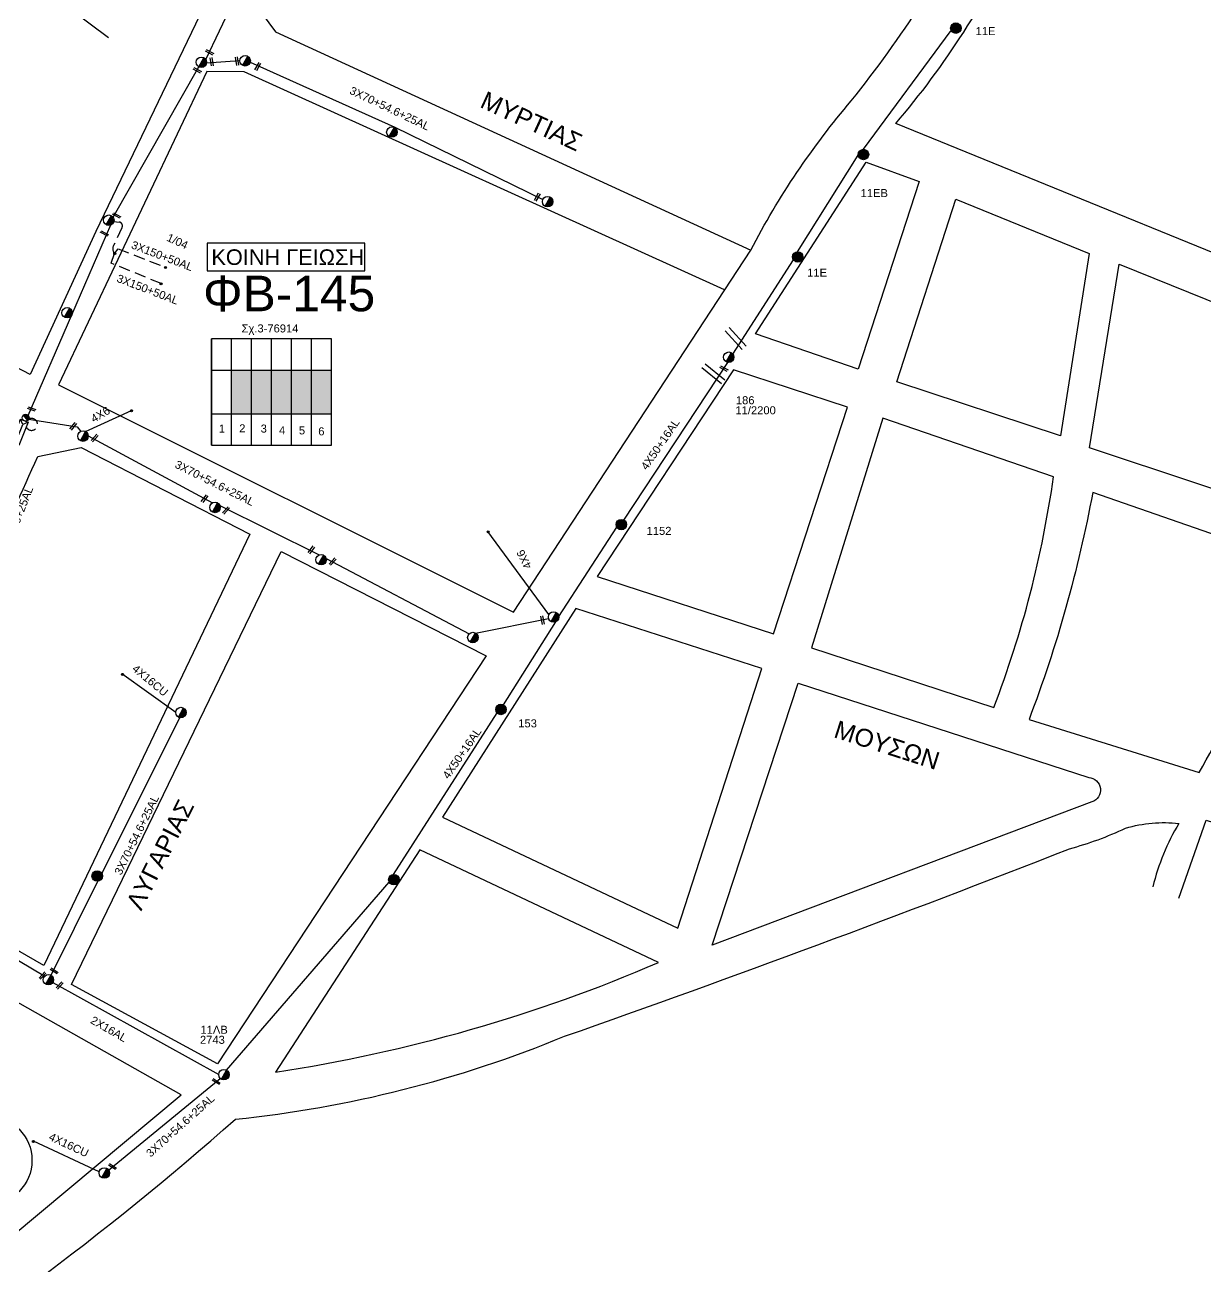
# Model space of a CAD drawing. Header units: millimetres. Extents: x 1451 to 4015, y 754 to 2365.
# Drawn here: x 2035.5 to 2301, y 1040.9 to 1320.1 of the extents above; entities that cross this region are included whole.
import ezdxf
from ezdxf.enums import TextEntityAlignment as Align

# ---------------------------------------------------------------- set-up
doc = ezdxf.new("R2010")
doc.units = ezdxf.units.MM
doc.linetypes.add('DASHED', pattern=[19.05, 12.7, -6.35])
for name, color, linetype in [('Ασφαλειοκιβώτια Χ.Τ 6 αναχωρήσεων', 7, 'Continuous'), ('Γυμνά εναέρια ΧΤ (1Φ)   2x16AL', 7, 'Continuous'), ('Γυμνά εναέρια ΧΤ (3Φ)   4x16CU', 7, 'Continuous'), ('Γυμνά εναέρια ΧΤ και ΦΟΠ (3Φ)   4x50+16AL', 7, 'Continuous'), ('Επιγραφές - Σχήματα', 7, 'Continuous'), ('Καλώδια ΧΤ   3x150+50AL', 7, 'DASHED'), ('Μηχανική τομή', 7, 'Continuous'), ('Στύλος Ξύλινος', 7, 'Continuous'), ('Στύλος Ξύλινος @ 1', 7, 'Continuous'), ('Στύλος ΦΜ', 7, 'Continuous'), ('Στύλος ΦΜ @ 1', 7, 'Continuous'), ('Συνδέσεις', 7, 'Continuous'), ('Συνεστραμμένα ΧΤ   3x70+54.6+25AL', 7, 'SYN_LINE'), ('Τομή', 7, 'Continuous'), ('Υποσταθμός εναέριος 2 στύλων', 7, 'Continuous'), ('Υποσταθμός πόλεως', 7, 'Continuous'), ('Υπόβαθρο ΔΕΗ', 7, 'Continuous'), ('Υπόγεια καλώδια Παροχών ΧΤ   4x6', 7, 'DASHED')]:
    doc.layers.add(name, color=color, linetype=linetype)
doc.styles.get("Standard").update_dxf_attribs({"font": 'ARIAL.TTF'})
doc.linetypes.add('SYN_LINE', pattern='A,0.5,-0.0001,["/\\/\\/\\/",Standard,S=0.1,R=0,X=0,Y=-0.05],-0.25', length=0.7501)

# ---------------------------------------------------------------- blocks, each defined once
blk = doc.blocks.new('ΥΠΑΡΧΩΝ ΤΣΙΜΕΝΤΕΝΙΟΣ ΣΤΥΛΟΣ')
at = {"layer": 'Στύλος ΦΜ'}
blk.add_hatch(color=7, dxfattribs=at).paths.add_polyline_path([(-1.29, -2.28, 0.574793), (2.62, 0, 0.268822), (1.3, 2.27)])
at = {"layer": 'Στύλος ΦΜ', "color": 7}
blk.add_line((-1.29, -2.28), (1.3, 2.27), dxfattribs=at)
blk.add_circle((0, 0), 2.62, dxfattribs=at)
at = {"layer": 'Στύλος ΦΜ', "flags": 4}
for tag, p in [('ΤΥΠΟΣ', (-4.91, 3.03)), ('ΑΡΙΘΜΟΣ', (-4.68, 8.05))]:
    blk.add_attdef(tag, p, '', height=4, dxfattribs=at)
blk = doc.blocks.new('ΥΠΑΡΧΩΝ ΞΥΛΙΝΟΣ ΣΤΥΛΟΣ')
at = {"layer": 'Στύλος Ξύλινος'}
h = blk.add_hatch(color=256, dxfattribs=at)
h.paths.add_polyline_path([(-2.62, 0, 0.270008), (-1.29, -2.28), (1.3, 2.27, 0.576266)])
h.paths.add_polyline_path([(-1.29, -2.28, 0.574793), (2.62, 0, 0.268822), (1.3, 2.27)])
blk.add_line((-1.29, -2.28), (1.3, 2.27), dxfattribs=at)
blk.add_circle((0, 0), 2.62, dxfattribs=at)
at = {"layer": 'Στύλος Ξύλινος', "flags": 4}
for tag, p in [('ΑΡΙΘΜΟΣ', (-4.91, 8.6)), ('ΤΥΠΟΣ', (-4.85, 3.39))]:
    blk.add_attdef(tag, p, '', height=4, dxfattribs=at)
blk = doc.blocks.new('ΥΠΟΣΤΑΘΜΟΣ ΕΝΑΕΡΙΟΣ ΕΠΙ 2 ΣΤΥΛΩΝ')
at = {"layer": 'Υποσταθμός εναέριος 2 στύλων', "linetype": 'Continuous'}
for points in [[(-11.97, -2.11, 0.574793), (-8.45, -0.07, 0.268822), (-9.64, 1.98)], [(9.68, -2.15, 0.574793), (13.19, -0.1, 0.268822), (12.01, 1.95)]]:
    blk.add_hatch(color=256, dxfattribs=at).paths.add_polyline_path(points)
for p, q in [((-11.97, -2.11), (-9.64, 1.98)), ((9.68, -2.15), (12.01, 1.95))]:
    blk.add_line(p, q, dxfattribs=at)
for centre in [(-10.81, -0.07), (10.84, -0.1)]:
    blk.add_circle(centre, 2.36, dxfattribs=at)
at = {"layer": 'Υποσταθμός πόλεως', "linetype": 'Continuous', "ltscale": 40}
blk.add_lwpolyline([(-8.57, 2.82), (8.57, 2.82), (8.57, -2.82), (-8.57, -2.82)], close=True, dxfattribs=at)
for points in [[(-5.75, 0), (-8.57, 2.82)], [(-8.57, -2.82), (-5.75, 0)], [(-5.75, 0), (5.75, 0)], [(5.75, 0), (8.57, 2.82)], [(8.57, -2.82), (5.75, 0)]]:
    blk.add_lwpolyline(points, dxfattribs=at)
at = {"layer": 'Υποσταθμός εναέριος 2 στύλων', "ltscale": 40, "flags": 1}
for tag, p in [('ΜΕΤΑΣΧΗΜΑΤΙΣΜΟΣ', (14.09, 2.51)), ('ΙΣΧΥΣ', (14.07, -0.28)), ('ΑΡΙΘΜΟΣ', (14.19, -3))]:
    blk.add_attdef(tag, p, '', height=1.8, dxfattribs=at)
blk = doc.blocks.new('ΑΣΦΑΛΕΙΟΚΙΒΩΤΙΟ ΥΠΟΣΤΑΘΜΟΥ 6 ΑΝΑΧΩΡΗΣΕΩΝ')
at = {"layer": 'Ασφαλειοκιβώτια Χ.Τ 6 αναχωρήσεων', "ltscale": 40}
for p, q in [((-23.91, 27), (23.91, 27)), ((-9.83, 27), (-9.83, -27)), ((9.83, 27), (9.83, -27)), ((-23.91, 18), (23.91, 18)), ((-23.91, 9), (23.91, 9)), ((-23.91, 0), (23.91, 0)), ((-23.91, -9), (23.91, -9)), ((-23.91, -18), (23.91, -18))]:
    blk.add_line(p, q, dxfattribs=at)
at = {"layer": 'Ασφαλειοκιβώτια Χ.Τ 6 αναχωρήσεων'}
blk.add_lwpolyline([(-23.91, -27), (23.91, -27), (23.91, 27), (-23.91, 27)], close=True, dxfattribs=at)
for s, p in [('1', (-18.27, 23.75)), ('2', (-18.13, 14.58)), ('3', (-18.25, 4.93)), ('4', (-19.02, -3.33)), ('5', (-19.08, -12.27)), ('6', (-19.5, -20.99))]:
    blk.add_text(s, height=3.6, rotation=270, dxfattribs=at).set_placement(p)
at = {"layer": 'Ασφαλειοκιβώτια Χ.Τ 6 αναχωρήσεων', "ltscale": 40}
for tag, height, p in [('ΟΝΟΜΑ', 5, (-0.27, 31.68)), ('ΚΕΙΜΕΝΟ 1', 2, (16.95, 22.41)), ('ΚΕΙΜΕΝΟ 2', 2, (16.95, 13.71)), ('ΚΕΙΜΕΝΟ 3', 2, (16.95, 4.31)), ('ΚΕΙΜΕΝΟ 4', 2, (16.95, -4.67)), ('ΚΕΙΜΕΝΟ 5', 2, (16.95, -13.51)), ('ΚΕΙΜΕΝΟ 6', 2, (16.95, -22.43)), ('ΣΧ', 2, (-0.21, -29.21))]:
    blk.add_attdef(tag, text='', height=height, dxfattribs=at).set_placement(p, align=Align.MIDDLE_CENTER)
blk = doc.blocks.new('ΤΟΜΗ')
at = {"layer": 'Τομή', "ltscale": 40}
for p, q in [((-5.68, 0), (5.68, 0)), ((5.68, -2.33), (-5.68, -2.33))]:
    blk.add_line(p, q, dxfattribs=at)
blk = doc.blocks.new('_ΣΥΝΔΕΣΗ')
at = {"layer": 'Συνδέσεις', "linetype": 'SYN_LINE', "ltscale": 40}
blk.add_hatch(color=256, dxfattribs=at).paths.add_polyline_path([(0.5, -0.01, 1), (-0.5, -0.01, 1)])
at = {"layer": 'Συνδέσεις'}
blk.add_circle((0, -0.01), 0.5, dxfattribs=at)
blk = doc.blocks.new('ΜΗΧΑΝΙΚΗ ΤΟΜΗ')
at = {"layer": 'Μηχανική τομή', "ltscale": 40}
for p, q in [((-1.89, 0.78), (1.89, 0.78)), ((1.89, 0), (-1.89, 0))]:
    blk.add_line(p, q, dxfattribs=at)

msp = doc.modelspace()

# ---------------------------------------------------------------- hatches: boundary and pattern name
at = {"ltscale": 0.2}
h = msp.add_hatch(color=6, dxfattribs=at)
h.dxf.hatch_style = 1
h.paths.add_polyline_path([(2104.5, 1242.44), (2100, 1242.44), (2100, 1232.61), (2104.5, 1232.61)])
at = {"layer": 'Ασφαλειοκιβώτια Χ.Τ 6 αναχωρήσεων', "ltscale": 20}
for color, points in [(133, [(2086.5, 1242.44), (2082, 1242.44), (2082, 1232.61), (2086.5, 1232.61)]), (151, [(2091, 1242.44), (2086.5, 1242.44), (2086.5, 1232.61), (2091, 1232.61)]), (30, [(2095.5, 1242.44), (2091, 1242.44), (2091, 1232.61), (2095.5, 1232.61)]), (27, [(2100, 1242.44), (2095.5, 1242.44), (2095.5, 1232.61), (2100, 1232.61)])]:
    msp.add_hatch(color=color, dxfattribs=at).paths.add_polyline_path(points)

# ---------------------------------------------------------------- linework, layer by layer
at = {"layer": 'Γυμνά εναέρια ΧΤ (1Φ)   2x16AL', "color": 27, "ltscale": 20}
msp.add_lwpolyline([(2041.8, 1104.74), (2079.1, 1084.03)], dxfattribs=at)
at = {"layer": 'Γυμνά εναέρια ΧΤ (3Φ)   4x16CU', "color": 27, "linetype": 'SYN_LINE', "ltscale": 15}
msp.add_lwpolyline([(2069.42, 1165.45), (2057.34, 1174.12)], dxfattribs=at)
at = {"layer": 'Γυμνά εναέρια ΧΤ (3Φ)   4x16CU', "color": 27, "linetype": 'SYN_LINE', "ltscale": 20}
msp.add_lwpolyline([(2052.21, 1062.14), (2037.43, 1068.99)], dxfattribs=at)
at = {"layer": 'Γυμνά εναέρια ΧΤ και ΦΟΠ (3Φ)   4x50+16AL', "color": 151, "ltscale": 20}
for points in [[(2224.18, 1292.13), (2243.9, 1318.83)], [(2209.28, 1269.08), (2223, 1290.77)], [(2194.8, 1246.03), (2208.4, 1267.25)]]:
    msp.add_lwpolyline(points, dxfattribs=at)
at = {"layer": 'Γυμνά εναέρια ΧΤ και ΦΟΠ (3Φ)   4x50+16AL', "color": 27, "ltscale": 20}
for points in [[(2170.27, 1208.73), (2193.65, 1244.18)], [(2155.61, 1187.05), (2168.66, 1207.14)], [(2143.18, 1167.16), (2154.93, 1185.86)], [(2118.43, 1129.01), (2141.72, 1165.35)], [(2080.86, 1085.01), (2117.48, 1127.27)]]:
    msp.add_lwpolyline(points, dxfattribs=at)
at = {"layer": 'Επιγραφές - Σχήματα', "color": 190}
msp.add_lwpolyline([(2076.5, 1264.8), (2112.01, 1264.8), (2112.01, 1270.97), (2076.5, 1270.97)], close=True, dxfattribs=at)
at = {"layer": 'Επιγραφές - Σχήματα', "color": 202}
msp.add_circle((2027.21, 1064.71), 9.88, dxfattribs=at)
at = {"layer": 'Επιγραφές - Σχήματα', "color": 133, "linetype": 'DASHED', "ltscale": 0.2}
msp.add_arc((2037.01, 1230.24), 1.34, 204.0896, 120.3281, dxfattribs=at)
at = {"layer": 'Καλώδια ΧΤ   3x150+50AL', "color": 151, "ltscale": 0.2}
msp.add_lwpolyline([(2055.51, 1275.88), (2056.7, 1275.75, -0.542255), (2057.33, 1274.48), (2055.43, 1270.45, 0.29078), (2055.65, 1268.66), (2056.47, 1269.74), (2067, 1265.6)], format="xyb", dxfattribs=at)
msp.add_lwpolyline([(2066.18, 1261.91), (2054.87, 1266.53), (2055.65, 1268.66)], dxfattribs=at)
at = {"layer": 'Συνεστραμμένα ΧΤ   3x70+54.6+25AL', "color": 151, "ltscale": 20}
for points in [[(2076.19, 1312.34), (2085.45, 1331.72)], [(2055.32, 1276.86), (2074.62, 1310.68)], [(2086.18, 1311.69), (2118.69, 1297.1)], [(2118.69, 1297.1), (2152.01, 1280.8)], [(2046.09, 1254.91), (2054.86, 1275.1)], [(2036.2, 1232.28), (2046.09, 1254.91)]]:
    msp.add_lwpolyline(points, dxfattribs=at)
at = {"layer": 'Συνεστραμμένα ΧΤ   3x70+54.6+25AL', "color": 151, "ltscale": 10}
msp.add_lwpolyline([(2076.38, 1311.58), (2083.88, 1312.12)], dxfattribs=at)
at = {"layer": 'Συνεστραμμένα ΧΤ   3x70+54.6+25AL', "color": 133, "ltscale": 15}
msp.add_lwpolyline([(2035.87, 1231.47), (2047.29, 1229.67), (2048.1, 1228.67)], dxfattribs=at)
at = {"layer": 'Συνεστραμμένα ΧΤ   3x70+54.6+25AL', "color": 133, "ltscale": 20}
for points in [[(2049.75, 1227.65), (2077.73, 1212.61)], [(2079.34, 1212.03), (2101.67, 1200.87)], [(2103.29, 1200.09), (2135.47, 1183.16)], [(2136.86, 1183.32), (2153.3, 1186.61)]]:
    msp.add_lwpolyline(points, dxfattribs=at)
at = {"layer": 'Συνεστραμμένα ΧΤ   3x70+54.6+25AL', "color": 27, "ltscale": 20}
for points in [[(2052.82, 1129.19), (2070.32, 1164.3)], [(2041.37, 1106.36), (2051.89, 1127.49)], [(2020.08, 1117.91), (2039.96, 1106.17)], [(2054.34, 1062.52), (2079.46, 1083.14)]]:
    msp.add_lwpolyline(points, dxfattribs=at)
at = {"layer": 'Υπόβαθρο ΔΕΗ'}
for points in [[(2043.04, 1239.15), (2145.41, 1188), (2198.79, 1269.46, -0.055377), (2221.42, 1303.05, 0.056548), (2250.54, 1348.72, -0.017688), (2260.63, 1380.07, 0.032218), (2133.59, 1429.75), (2085.65, 1327.02), (2091.91, 1318.53), (2198.79, 1269.46)], [(2342.92, 1252.47), (2231.41, 1297.89, 0.068124), (2259.1, 1341), (2327.83, 1311.45)], [(2036.67, 1241.46), (2007.75, 1256.52, -0.087956), (2005.41, 1280.24, -0.047449), (2010.88, 1301.3), (2024.73, 1339.3), (2054.27, 1317.27)], [(2323.97, 1208.71), (2275.03, 1224.98), (2281.68, 1266.3), (2336.67, 1244.08, -0.167678), (2323.97, 1208.71, -1.045291)], [(2086.07, 1205.57), (2039.75, 1108.51), (1994.07, 1134.87, 0.063526), (2016.16, 1176.62, 0.015432), (2038.37, 1223.02), (2048.14, 1225.03), (2086.07, 1205.57)], [(2190.13, 1113.14), (2209.46, 1172.04), (2274.84, 1150.8, -0.827745), (2275.55, 1145.34), (2190.13, 1113.14)], [(2070.72, 972.03), (1973.89, 788.22), (1839.08, 862.64), (1877.64, 931.81, -0.089572), (1898.8, 953.55, 0.03971), (1923.31, 966.81), (1988.75, 1004.03, 0.041973), (2082.86, 1073.96, 0.072146), (2156.89, 1092.62, 0.008985), (2270.52, 1134.79, 0.043583), (2283.13, 1139.44, -0.098955), (2295.13, 1140.49, 0.078666), (2289.28, 1126.24, 0.761981)]]:
    msp.add_lwpolyline(points, format="xyb", dxfattribs=at)
for points in [[(2062.26, 1323.94), (2047.09, 1334.05), (2064.19, 1373.11), (2093.52, 1361.18), (2051.43, 1273.63), (2036.67, 1241.46)], [(2192.9, 1260.48), (2084.8, 1309.51), (2076.41, 1309.61), (2043.04, 1239.15)], [(2295.13, 1123.7), (2301.28, 1141.24), (2334.29, 1130.74)]]:
    msp.add_lwpolyline(points, dxfattribs=at)
for points in [[(2222.93, 1242.66), (2199.83, 1250.63), (2224.75, 1289.22), (2236.66, 1284.85)], [(2268.47, 1227.69), (2231.65, 1239.79), (2244.95, 1280.89), (2274.93, 1268.69)], [(2164.25, 1196.03), (2203.94, 1183.11), (2220.59, 1234.12), (2194.93, 1242.54)], [(2078.81, 1086.41), (2045.99, 1104.23), (2093.18, 1201.65), (2139.27, 1178.19)], [(2129.47, 1141.89), (2182.39, 1116.92), (2201.32, 1175.37), (2159.42, 1188.82)]]:
    msp.add_lwpolyline(points, close=True, dxfattribs=at)
for points in [[(2228.51, 1231.62), (2212.49, 1180), (2253.49, 1166.58, 0.05619), (2266.92, 1218.46)], [(2275.74, 1214.96, -0.044952), (2261.4, 1163.87), (2299.69, 1151.96, 0.080358), (2318.03, 1200.23)], [(2124.35, 1134.53), (2091.85, 1084.57, 0.064747), (2178.06, 1109.24)], [(1987.78, 1126.26, -0.05403), (1963.68, 1105.35, 0.034642), (1950.5, 1093.32), (2032.41, 1047.52), (2070.64, 1079.46)]]:
    msp.add_lwpolyline(points, format="xyb", close=True, dxfattribs=at)
at = {"layer": 'Υπόγεια καλώδια Παροχών ΧΤ   4x6', "color": 133, "linetype": 'SYN_LINE', "ltscale": 10}
msp.add_lwpolyline([(2049.16, 1228.62), (2059.49, 1233.38)], dxfattribs=at)
at = {"layer": 'Υπόγεια καλώδια Παροχών ΧΤ   4x6', "color": 133, "linetype": 'SYN_LINE', "ltscale": 20}
msp.add_lwpolyline([(2153.39, 1187.47), (2139.63, 1206.12)], dxfattribs=at)

# ---------------------------------------------------------------- block references
at = {"layer": 'Ασφαλειοκιβώτια Χ.Τ 6 αναχωρήσεων', "xscale": 0.5, "yscale": 0.5, "zscale": 0.5, "rotation": 90}
msp.add_blockref('ΑΣΦΑΛΕΙΟΚΙΒΩΤΙΟ ΥΠΟΣΤΑΘΜΟΥ 6 ΑΝΑΧΩΡΗΣΕΩΝ', (2091, 1237.53), dxfattribs=at)
at = {"layer": 'Μηχανική τομή'}
for p, xscale, yscale, zscale, rotation in [((2076.95, 1313.76), 0.5000000000002027, 0.5000000000002027, 0.5000000000002027, 331.8605292412319), ((2077.32, 1311.79), 0.5000000000001655, 0.5000000000001655, 0.5000000000001655, 278.7350666369209), ((2083, 1311.9), 0.5000000000001655, 0.5000000000001655, 0.5000000000001655, 278.7350666369209), ((2074.19, 1309.71), 0.5000000000002028, 0.5000000000002028, 0.5000000000002028, 331.8605292412319), ((2087.72, 1310.8), 0.5000000000002071, 0.5000000000002071, 0.5000000000002071, 240.8644679664353), ((2150.59, 1281.5), 0.5000000000002071, 0.5000000000002071, 0.5000000000002071, 240.8644679664353), ((2056.05, 1277.05), 0.5000000000002026, 0.5000000000002026, 0.5000000000002026, 331.8605292412319), ((2053.29, 1273), 0.5000000000002027, 0.5000000000002027, 0.5000000000002027, 331.8605292412319), ((2192.67, 1242.59), 0.5000000000002028, 0.5000000000002028, 0.5000000000002028, 331.8605292412319), ((2037.09, 1233.89), 0.5000000000002275, 0.5000000000002275, 0.5000000000002275, 159.5574523619144), ((2046.52, 1229.71), 0.5000000000000171, 0.5000000000000171, 0.5000000000000171, 51.75206042988101), ((2051.02, 1227.31), 0.500000000000368, 0.500000000000368, 0.500000000000368, 227.73211312975), ((2076.08, 1213.44), 0.5000000000000171, 0.5000000000000171, 0.5000000000000171, 51.75206042988101), ((2080.58, 1211.04), 0.500000000000368, 0.500000000000368, 0.500000000000368, 227.73211312975), ((2100.1, 1201.91), 0.5000000000000171, 0.5000000000000171, 0.5000000000000171, 51.75206042988101), ((2104.6, 1199.51), 0.500000000000368, 0.500000000000368, 0.500000000000368, 227.73211312975), ((2151.75, 1186.16), 0.5000000000002821, 0.5000000000002821, 0.5000000000002821, 282.4661973311424), ((2039.31, 1106.41), 0.500000000000368, 0.500000000000368, 0.500000000000368, 227.73211312975), ((2042.18, 1107.47), 0.5000000000003624, 0.5000000000003624, 0.5000000000003624, 147.1958474720797), ((2043.17, 1104.19), 0.500000000000368, 0.500000000000368, 0.500000000000368, 227.73211312975), ((2078.66, 1082.58), 0.5000000000003624, 0.5000000000003624, 0.5000000000003624, 147.1958474720797), ((2055.33, 1063.48), 0.5000000000003624, 0.5000000000003624, 0.5000000000003624, 147.1958474720797)]:
    msp.add_blockref('ΜΗΧΑΝΙΚΗ ΤΟΜΗ', p, dxfattribs=dict(at, xscale=xscale, yscale=yscale, zscale=zscale, rotation=rotation))
at = {"layer": 'Στύλος Ξύλινος @ 1', "ltscale": 40}
ref = msp.add_blockref('ΥΠΑΡΧΩΝ ΞΥΛΙΝΟΣ ΣΤΥΛΟΣ', (2244.95, 1319.37), dxfattribs=dict(at, xscale=0.4499999999998181, yscale=0.4499999999998181, zscale=0.4499999999998181))
ref.add_attrib('ΤΥΠΟΣ', '11E', (2249.39, 1317.81), dxfattribs={"layer": 'Στύλος Ξύλινος', "height": 1.8, "flags": 4})
ref = msp.add_blockref('ΥΠΑΡΧΩΝ ΞΥΛΙΝΟΣ ΣΤΥΛΟΣ', (2224.16, 1290.95), dxfattribs=dict(at, xscale=0.4499999999998181, yscale=0.4499999999998181, zscale=0.4499999999998181))
ref.add_attrib('ΤΥΠΟΣ', '11EB', (2223.51, 1281.38), dxfattribs={"layer": 'Στύλος Ξύλινος', "height": 1.8, "flags": 4})
ref = msp.add_blockref('ΥΠΑΡΧΩΝ ΞΥΛΙΝΟΣ ΣΤΥΛΟΣ', (2209.37, 1267.91), dxfattribs=dict(at, xscale=0.4499999999998181, yscale=0.4499999999998181, zscale=0.4499999999998181))
ref.add_attrib('ΤΥΠΟΣ', '11E', (2211.48, 1263.47), dxfattribs={"layer": 'Στύλος Ξύλινος', "height": 1.8, "flags": 4})
ref = msp.add_blockref('ΥΠΑΡΧΩΝ ΞΥΛΙΝΟΣ ΣΤΥΛΟΣ', (2169.69, 1207.71), dxfattribs=dict(at, xscale=0.4499999999998181, yscale=0.4499999999998181, zscale=0.4499999999998181))
ref.add_attrib('ΤΥΠΟΣ', '1152', (2175.37, 1205.4), dxfattribs={"layer": 'Στύλος Ξύλινος', "height": 1.8, "flags": 4})
ref = msp.add_blockref('ΥΠΑΡΧΩΝ ΞΥΛΙΝΟΣ ΣΤΥΛΟΣ', (2142.6, 1166.13), dxfattribs=dict(at, xscale=0.4499999999998181, yscale=0.4499999999998181, zscale=0.4499999999998181))
ref.add_attrib('ΤΥΠΟΣ', '153', (2146.49, 1162.1), dxfattribs={"layer": 'Στύλος Ξύλινος', "height": 1.8, "flags": 4})
at = {"layer": 'Στύλος Ξύλινος @ 1', "ltscale": 40, "xscale": 0.4499999999998181, "yscale": 0.4499999999998181, "zscale": 0.4499999999998181}
for p in [(2051.77, 1128.66), (2118.51, 1127.84)]:
    msp.add_blockref('ΥΠΑΡΧΩΝ ΞΥΛΙΝΟΣ ΣΤΥΛΟΣ', p, dxfattribs=at)
at = {"layer": 'Στύλος ΦΜ @ 1', "ltscale": 40, "xscale": 0.4499999999998181, "yscale": 0.4499999999998181, "zscale": 0.4499999999998181}
for p in [(2075.2, 1311.7), (2085.05, 1312.02), (2118.06, 1296), (2153.1, 1280.35), (2054.37, 1276.17), (2045, 1255.36), (2048.57, 1227.6), (2078.27, 1211.56), (2102.15, 1199.8), (2154.44, 1186.93), (2136.28, 1182.3), (2070.6, 1165.44), (2040.79, 1105.34), (2053.36, 1061.87)]:
    msp.add_blockref('ΥΠΑΡΧΩΝ ΤΣΙΜΕΝΤΕΝΙΟΣ ΣΤΥΛΟΣ', p, dxfattribs=at)
at = {"layer": 'Στύλος ΦΜ @ 1', "ltscale": 40}
ref = msp.add_blockref('ΥΠΑΡΧΩΝ ΤΣΙΜΕΝΤΕΝΙΟΣ ΣΤΥΛΟΣ', (2193.84, 1245.35), dxfattribs=dict(at, xscale=0.4499999999998181, yscale=0.4499999999998181, zscale=0.4499999999998181))
ref.add_attrib('ΤΥΠΟΣ', '11/2200', (2195.35, 1232.52), dxfattribs={"layer": 'Στύλος ΦΜ', "height": 1.8, "flags": 4})
ref.add_attrib('ΑΡΙΘΜΟΣ', '186', (2195.45, 1234.78), dxfattribs={"layer": 'Στύλος ΦΜ', "height": 1.8, "flags": 4})
ref = msp.add_blockref('ΥΠΑΡΧΩΝ ΤΣΙΜΕΝΤΕΝΙΟΣ ΣΤΥΛΟΣ', (2080.28, 1083.99), dxfattribs=dict(at, xscale=0.4499999999998181, yscale=0.4499999999998181, zscale=0.4499999999998181))
ref.add_attrib('ΤΥΠΟΣ', '2743', (2074.88, 1090.92), dxfattribs={"layer": 'Στύλος ΦΜ', "height": 1.8, "flags": 4})
ref.add_attrib('ΑΡΙΘΜΟΣ', '11ΛB', (2074.99, 1093.19), dxfattribs={"layer": 'Στύλος ΦΜ', "height": 1.8, "flags": 4})
at = {"layer": 'Συνδέσεις', "xscale": 0.4499999999998181, "yscale": 0.4499999999998181, "zscale": 0.4499999999998181}
for p in [(2055.7, 1268.65), (2067.12, 1265.54), (2066.12, 1261.87), (2059.5, 1233.33), (2139.74, 1206.08), (2057.43, 1174.03), (2037.4, 1068.93)]:
    msp.add_blockref('_ΣΥΝΔΕΣΗ', p, dxfattribs=at)
at = {"layer": 'Τομή'}
for p, xscale, yscale, zscale, rotation in [((2195.82, 1249.96), 0.4999999999999832, 0.4999999999999832, 0.4999999999999832, 312.2565190186185), ((2190.74, 1242.07), 0.5000000000000447, 0.5000000000000447, 0.5000000000000447, 321.366416418353)]:
    msp.add_blockref('ΤΟΜΗ', p, dxfattribs=dict(at, xscale=xscale, yscale=yscale, zscale=zscale, rotation=rotation))
at = {"layer": 'Υποσταθμός εναέριος 2 στύλων', "xscale": 0.3259047933496997, "yscale": 0.3259047933496997, "zscale": 0.3259047933496997, "rotation": 68.33268397395527}
msp.add_blockref('ΥΠΟΣΤΑΘΜΟΣ ΕΝΑΕΡΙΟΣ ΕΠΙ 2 ΣΤΥΛΩΝ', (2034.32, 1228.47), dxfattribs=at)

# ---------------------------------------------------------------- texts
at = {"layer": 'Γυμνά εναέρια ΧΤ (1Φ)   2x16AL', "ltscale": 20}
msp.add_text('2X16AL', height=1.8, rotation=330.0917, dxfattribs=at).set_placement((2054.39, 1094.24), align=Align.MIDDLE)
at = {"layer": 'Γυμνά εναέρια ΧΤ (3Φ)   4x16CU', "ltscale": 20}
for rotation, p in [(320.3695, (2063.69, 1172.67)), (334.9586, (2045.38, 1068.19))]:
    msp.add_text('4X16CU', height=1.8, rotation=rotation, dxfattribs=at).set_placement(p, align=Align.MIDDLE)
at = {"layer": 'Γυμνά εναέρια ΧΤ και ΦΟΠ (3Φ)   4x50+16AL', "ltscale": 20}
for rotation, p in [(55.4957, (2178.42, 1225.78)), (55.3339, (2133.82, 1156.27))]:
    msp.add_text('4X50+16AL', height=1.8, rotation=rotation, dxfattribs=at).set_placement(p, align=Align.MIDDLE)
at = {"layer": 'Επιγραφές - Σχήματα', "ltscale": 20, "attachment_point": 1}
for s, insert, char_height, width, rotation in [('ΜΥΡΤΙΑΣ', (2139.3, 1305.33), 4, 33.3738, 335.2852), ('1/04', (2067.97, 1273.26), 1.8, 38.6923, 335.4037), ('ΜΟΥΣΩΝ', (2218.45, 1163.75), 4, 33.3738, 342.2259), ('ΛΥΓΑΡΙΑΣ', (2058.09, 1122.46), 4, 33.3738, 63.185)]:
    msp.add_mtext(s, dxfattribs=dict(at, insert=insert, char_height=char_height, width=width, rotation=rotation))
at = {"layer": 'Επιγραφές - Σχήματα', "color": 190, "insert": (2077.45, 1269.62), "char_height": 3.5, "width": 35.1311, "attachment_point": 1}
msp.add_mtext('KOINH ΓΕΙΩΣΗ', dxfattribs=at)
at = {"layer": 'Επιγραφές - Σχήματα', "ltscale": 20, "attachment_point": 1}
for s, insert, char_height, width in [('ΦΒ-145', (2075.57, 1263.69), 8, 32.9584), ('Σχ.3-76914', (2084.24, 1252.73), 1.8, 38.6923)]:
    msp.add_mtext(s, dxfattribs=dict(at, insert=insert, char_height=char_height, width=width))
at = {"layer": 'Καλώδια ΧΤ   3x150+50AL', "ltscale": 0.2}
for p in [(2066.4, 1268.14), (2063.13, 1260.61)]:
    msp.add_text('3X150+50AL', height=1.8, rotation=339, dxfattribs=at).set_placement(p, align=Align.MIDDLE)
at = {"layer": 'Συνεστραμμένα ΧΤ   3x70+54.6+25AL', "ltscale": 20}
for s, rotation, p in [('3X70+54.6+25AL', 334.5886, (2117.59, 1301.31)), ('3X70+54.6+25AL', 333.2541, (2078.2, 1217.04)), ('2.3X70+54.6+25AL', 68.6326, (2032.63, 1206.1)), ('3X70+54.6+25AL', 63.9493, (2060.64, 1137.91)), ('3X70+54.6+25AL', 41.8958, (2070.45, 1072.51))]:
    msp.add_text(s, height=1.8, rotation=rotation, dxfattribs=at).set_placement(p, align=Align.MIDDLE)
at = {"layer": 'Υπόγεια καλώδια Παροχών ΧΤ   4x6', "ltscale": 0.2}
for rotation, p in [(30.5829, (2052.47, 1232.47)), (116.7891, (2147.82, 1199.86))]:
    msp.add_text('4X6', height=1.8, rotation=rotation, dxfattribs=at).set_placement(p, align=Align.MIDDLE)

doc.saveas('drawing.dxf')
